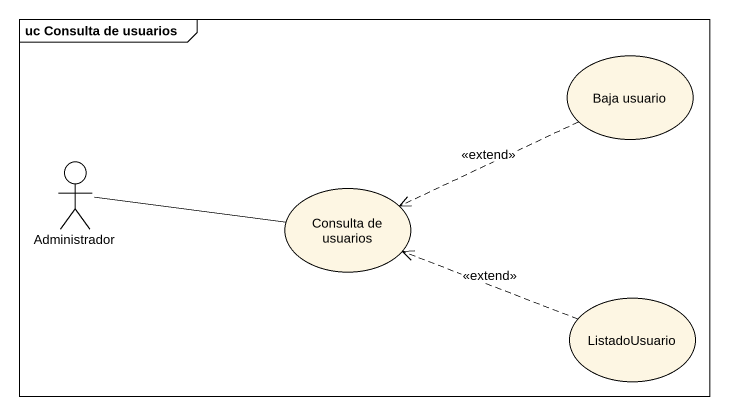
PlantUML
@startuml
mainframe uc Consulta de usuarios
usecase "Baja usuario" as Baja_usuario
actor Administrador
usecase "Consulta de usuarios" as Consulta_de_usuarios
usecase ListadoUsuario
Baja_usuario .left.> Consulta_de_usuarios : <<extend>>
Administrador -right- Consulta_de_usuarios
ListadoUsuario .left.> Consulta_de_usuarios : <<extend>>
@enduml
